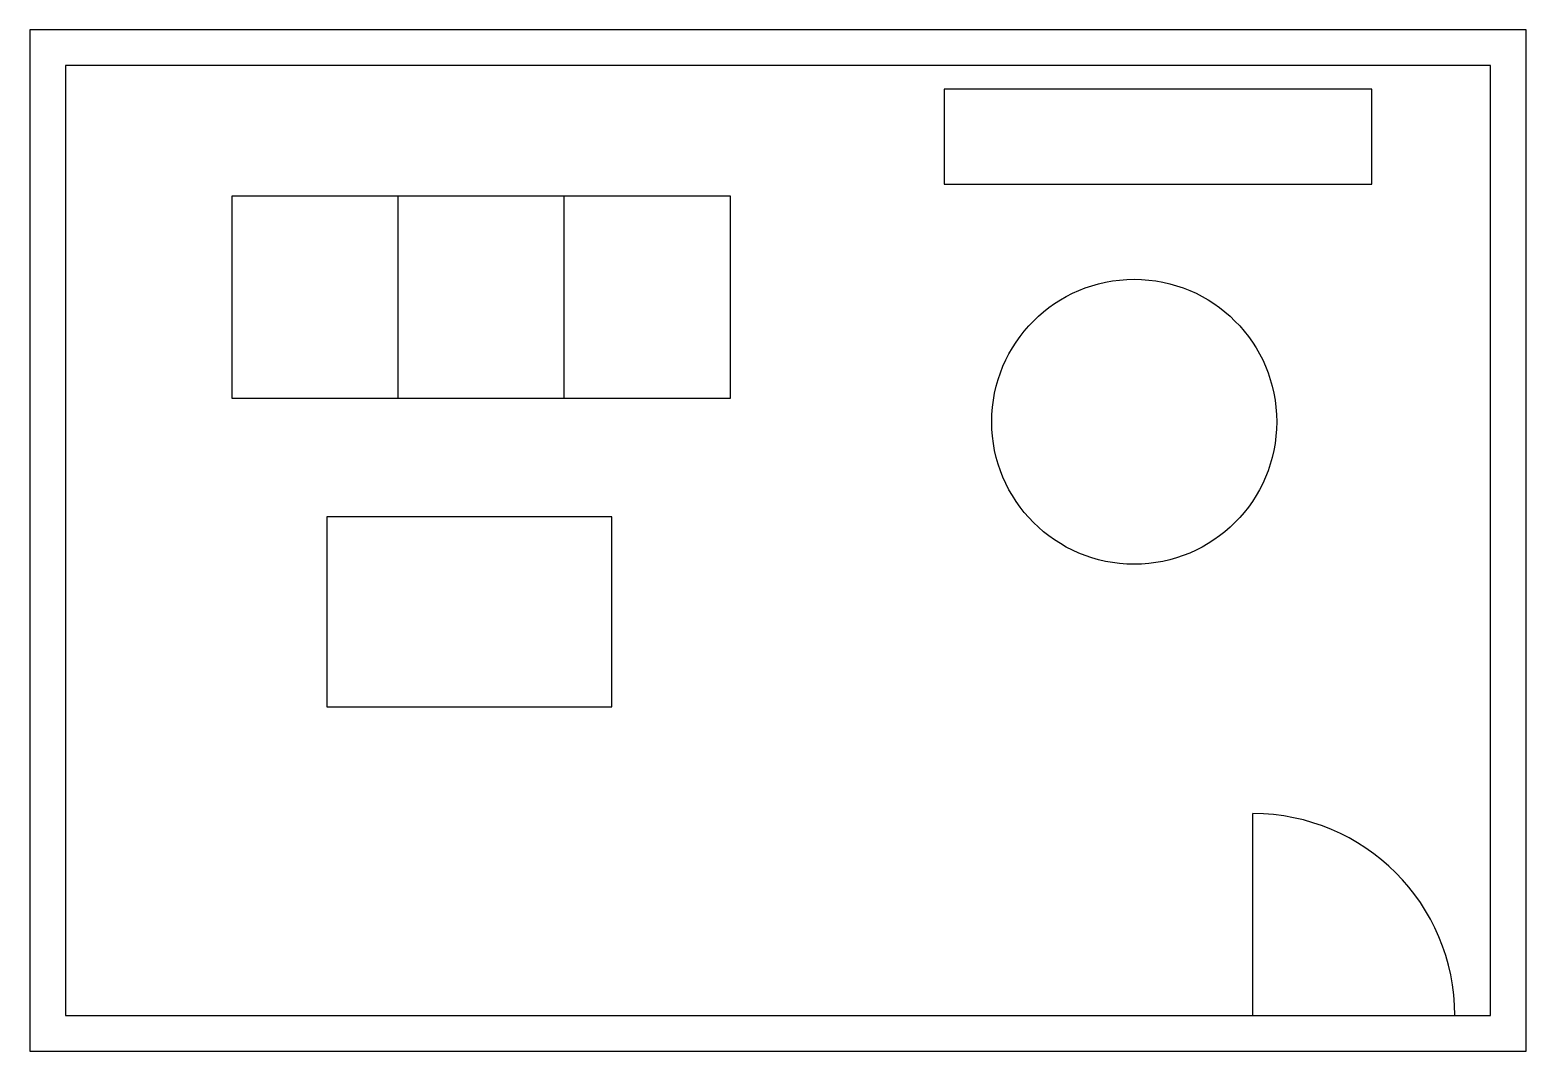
# Model space of a CAD drawing. Header units: millimetres. Extents: x -150 to 6150, y -150 to 4150.
import ezdxf

# ---------------------------------------------------------------- set-up
doc = ezdxf.new("R2010")
doc.units = ezdxf.units.MM

# ---------------------------------------------------------------- blocks, each defined once
blk = doc.blocks.new('SOFA_A01')
for p, q in [((700, 0), (700, 850)), ((1400, 0), (1400, 850))]:
    blk.add_line(p, q)
blk.add_lwpolyline([(0, 0), (2100, 0), (2100, 850), (0, 850)], close=True)

msp = doc.modelspace()

# ---------------------------------------------------------------- linework, layer by layer
at = {"layer": 'DOOR_SWING'}
msp.add_line((5000, 0), (5000, 850), dxfattribs=at)
msp.add_arc((5000, 0), 850, 0, 90, dxfattribs=at)
at = {"layer": 'FLOOR_OUTLINE'}
msp.add_lwpolyline([(0, 0), (6000, 0), (6000, 4000), (0, 4000)], close=True, dxfattribs=at)
at = {"layer": 'FURNITURE'}
for points in [[(3700, 3500), (5500, 3500), (5500, 3900), (3700, 3900)], [(1100, 1300), (2300, 1300), (2300, 2100), (1100, 2100)]]:
    msp.add_lwpolyline(points, close=True, dxfattribs=at)
msp.add_circle((4500, 2500), 600, dxfattribs=at)
at = {"layer": 'WALL_OUTLINE'}
msp.add_lwpolyline([(-150, -150), (6150, -150), (6150, 4150), (-150, 4150)], close=True, dxfattribs=at)

# ---------------------------------------------------------------- block references
at = {"layer": 'FURNITURE'}
msp.add_blockref('SOFA_A01', (700, 2600), dxfattribs=at)

doc.saveas('drawing.dxf')
